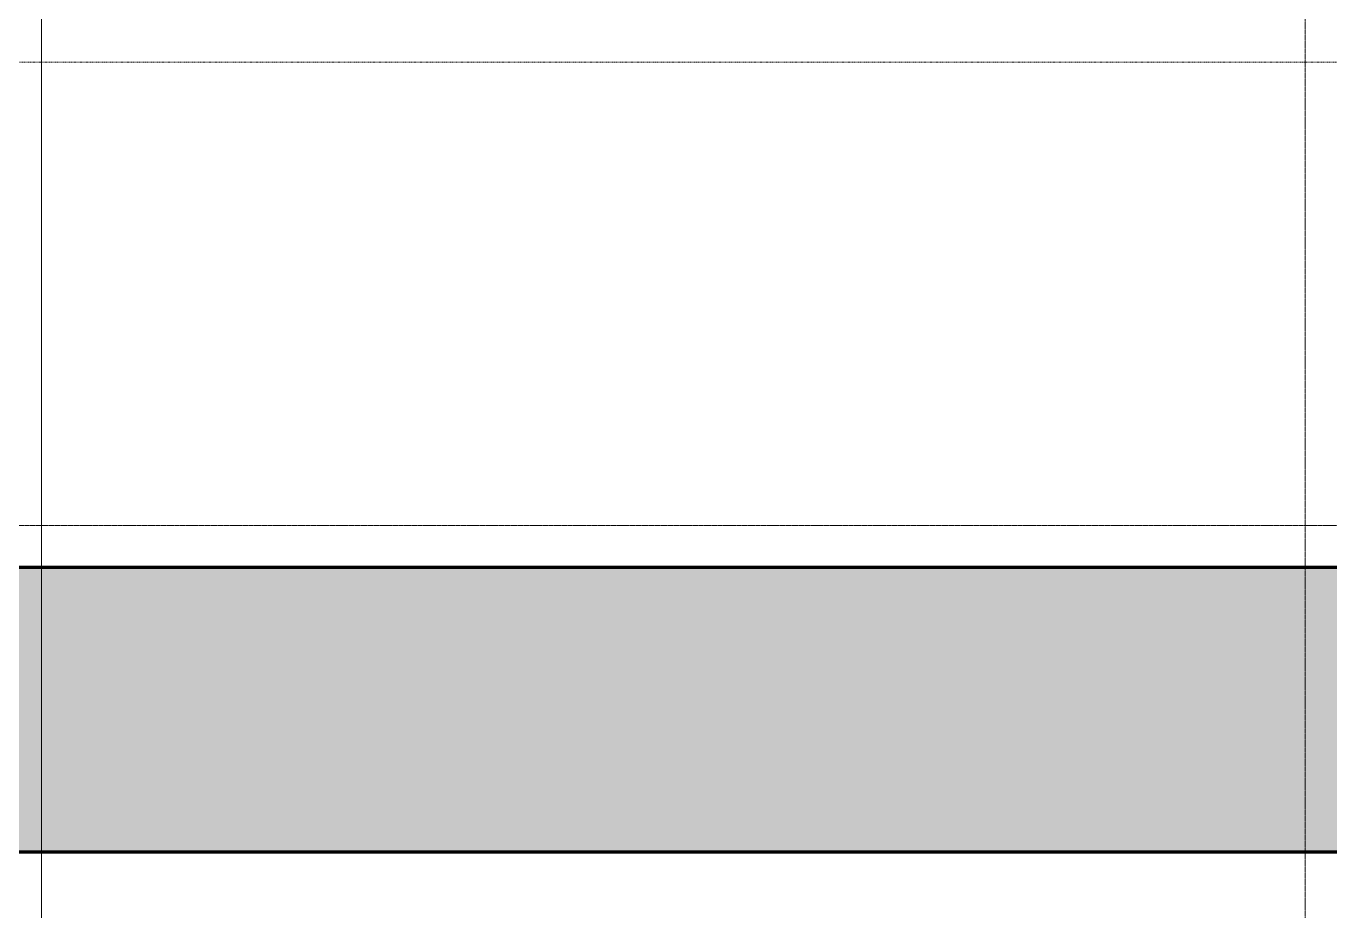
# Model space of a CAD drawing. Header units: millimetres. Extents: x -853228 to -744682, y -17776 to 32484.
# Drawn here: x -842620 to -835753, y -6350 to -1692 of the extents above; entities that cross this region are included whole.
import ezdxf
from ezdxf.xclip import XClip

# ---------------------------------------------------------------- set-up
doc = ezdxf.new("R2010")
doc.units = ezdxf.units.MM
doc.header["$XCLIPFRAME"] = 0
doc.linetypes.add('DASH', pattern=[6.35, 3.175, -3.175])
doc.linetypes.add('DPA_Grid _ Level 100', pattern=[10, 5.5, -1.6, 1.3, -1.6])
for name, color, linetype, lineweight in [('A-FLOR-E', 2, 'Continuous', 35), ('A-WALL', 5, 'Continuous', 35), ('A-WALL-PATT', 1, 'Continuous', 9), ('G-ANNO-TEXT', 3, 'Continuous', 9), ('Q-SPCQ', 2, 'Continuous', 9), ('S-GRID', 251, 'Continuous', 9)]:
    doc.layers.add(name, color=color, linetype=linetype, lineweight=lineweight)

# ---------------------------------------------------------------- blocks, each defined once
blk = doc.blocks.new('DPA_Speciality_PlatformScreenDoor - Length_135300-12767973-4281-01 ENLARGED LOWER PLATFORM LEVEL - REFLECTED CEILING PLAN - SHEET 2')
at = {"layer": 'Q-SPCQ', "linetype": 'DASH', "lineweight": 9}
blk.add_line((61742.7, 1650), (132340.1, 1650), dxfattribs=at)
blk = doc.blocks.new('*U393')
at = {"layer": 'S-GRID', "linetype": 'DPA_Grid _ Level 100'}
for p, q in [((-34200, -21354.7), (-34200, 16961.2)), ((22800, -7900), (-50209.7, -7900))]:
    blk.add_line(p, q, dxfattribs=at)
blk = doc.blocks.new('DPA_Speciality_PlatformScreenDoor - Length_135300-12767973-4180-01 LOWER PLATFORM LEVEL - REFLECTED CEILING PLAN')
at = {"layer": 'Q-SPCQ', "linetype": 'DASH'}
blk.add_line((1000, 1650), (134300, 1650), dxfattribs=at)
blk = doc.blocks.new('C-1-PP19-AR-4180-01-B_20250908-040939_EXDOWNLIGHT')
at = {"layer": 'Q-SPCQ', "rotation": 180}
blk.add_blockref('DPA_Speciality_PlatformScreenDoor - Length_135300-12767973-4180-01 LOWER PLATFORM LEVEL - REFLECTED CEILING PLAN', (27650, -3810), dxfattribs=at)

msp = doc.modelspace()

# ---------------------------------------------------------------- hatches: boundary and pattern name
at = {"layer": 'A-WALL-PATT', "lineweight": 9}
h = msp.add_hatch(dxfattribs=at)
h.set_pattern_fill('FP_1', color=256, style=0, pattern_type=2)
h.set_pattern_definition([(50, (0, 0), (728.7365, -63.75582), [76.2, -838.2]), (355, (0, 0), (-140.9716, 764.2276), [60.96, -670.56]), (100.451, (60.7, -5.3), (587.77, 700.46675), [64.76, -712.36]), (46.184, (0, 203.2), (1084.3162, -168.171), [114.3, -1257.3]), (96.636, (90.4, 189.2), (949.6099, 989.7098), [97.14, -1068.54]), (351.184, (0, 203.2), (949.6206, 989.7012), [91.44, -1005.84]), (21, (101.6, 152.4), (606.45787, -409.06057), [76.2, -838.2]), (326, (101.6, 152.4), (247.20834, 736.7529), [60.96, -670.56]), (71.451, (152.14, 118.3), (853.66825, 327.6855), [64.76, -712.36]), (37.5, (0, 0), (12.35469, 338.22012), [33.528, -628.904, 33.528, -647.192, -673.1]), (37.5, (0, 0), (12.35469, 338.22012), [-1343.152, 33.528, -639.572]), (7.5, (0, 0), (267.27887, 400.72213), [33.528, -354.584, 33.528, -613.664, -256.54]), (7.5, (0, 0), (267.27887, 400.72213), [-1035.304, 33.528, -223.012]), (327.5, (-226.57, 0), (542.36333, -22.915345), [33.528, -220.472, 33.528, -758.952, -1051.56]), (327.5, (-226.57, 0), (542.36333, -22.915345), [-1046.48, 33.528, -1018.032]), (317.5, (-328.17, 0), (592.51696, 101.7071), [33.528, -296.672, 33.528, -492.76, -746.76]), (317.5, (-328.17, 0), (592.51696, 101.7071), [-856.488, 33.528, -713.232])])
h.paths.add_polyline_path([(-778775, -6041), (-778775, -4541), (-849372.5, -4541), (-849372.5, -6041), (-814073.8, -6041)])

# ---------------------------------------------------------------- linework, layer by layer
at = {"layer": 'A-FLOR-E'}
for p, q in [((-778775, -4541), (-849372.5, -4541)), ((-849372.5, -4541), (-778775, -4541))]:
    msp.add_line(p, q, dxfattribs=at)
at = {"layer": 'A-WALL', "color": 7, "lineweight": 70}
for p, q in [((-849372.5, -4541), (-778775, -4541)), ((-778775, -6041), (-849372.5, -6041))]:
    msp.add_line(p, q, dxfattribs=at)
at = {"layer": 'G-ANNO-TEXT', "color": 10}
msp.add_line((-842537.9, 3582.5), (-842537.9, -9495.4), dxfattribs=at)

# ---------------------------------------------------------------- block references
msp.add_blockref('*U393', (-801682.4, 3579))
ref = msp.add_blockref('C-1-PP19-AR-4180-01-B_20250908-040939_EXDOWNLIGHT', (-744682.4, 3579))
XClip(ref).set_block_clipping_path([(-104690.1238047113, -9620.0077451946), (-34092.6543255158, 14393.0014498748)])
at = {"layer": 'Q-SPCQ', "rotation": 180}
msp.add_blockref('DPA_Speciality_PlatformScreenDoor - Length_135300-12767973-4281-01 ENLARGED LOWER PLATFORM LEVEL - REFLECTED CEILING PLAN - SHEET 2', (-717032.4, -231), dxfattribs=at)

doc.saveas('drawing.dxf')
